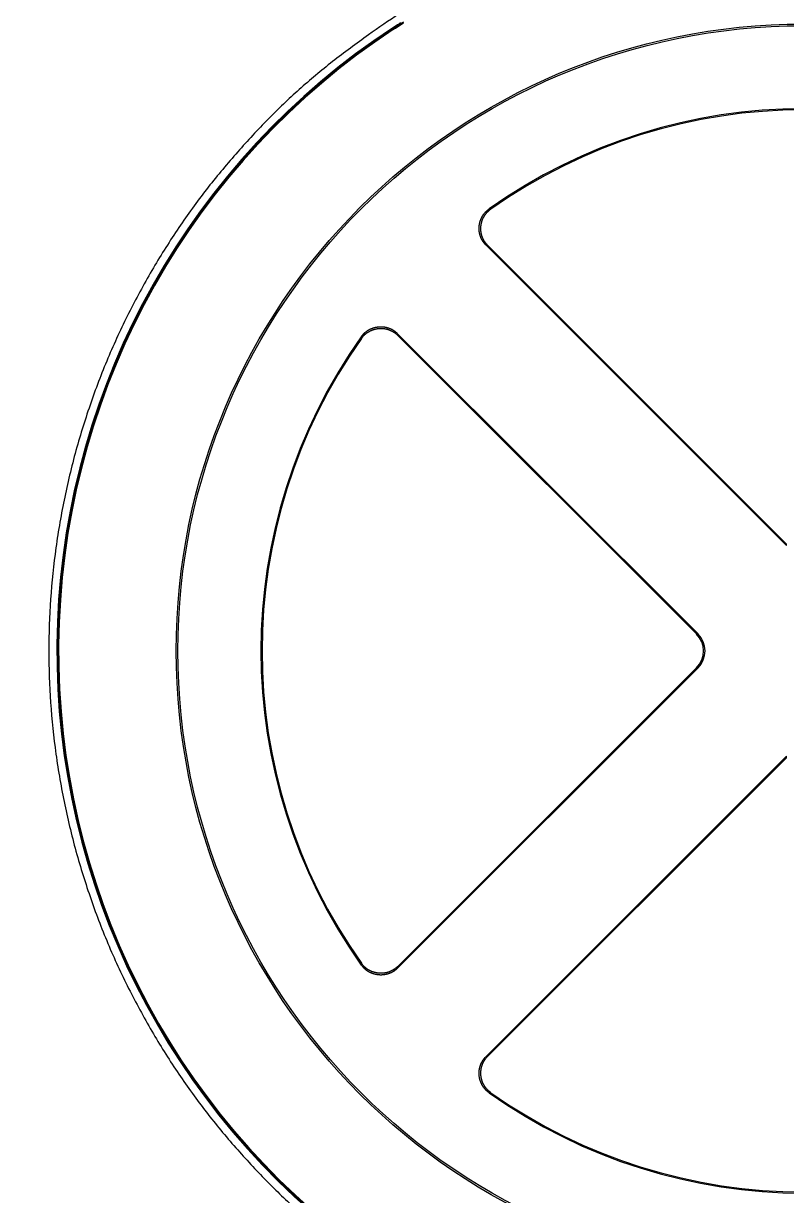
# Model space of a CAD drawing. Extents: x 956 to 1028, y 499 to 635.
# Drawn here: x 998.471 to 999.43, y 513.429 to 514.903 of the extents above; entities that cross this region are included whole.
import ezdxf

# ---------------------------------------------------------------- set-up
doc = ezdxf.new("R2010")
doc.units = 0
doc.header["$MEASUREMENT"] = 0
doc.layers.add('1', color=4, linetype='Continuous')
doc.layers.add('DIM', color=3, linetype='Continuous')

# ---------------------------------------------------------------- blocks, each defined once
blk = doc.blocks.new('1486201(2016_HS CONTROLS')
at = {"layer": '1', "linetype": 'Continuous'}
for p, q in [((-14.3117, 0.7844), (-14.311, 0.7834)), ((-14.311, 0.7834), (-14.3105, 0.7826)), ((-13.8163, 0.1335), (-14.1939, 0.5112)), ((-13.8163, 0.1355), (-14.1918, 0.511)), ((-14.3051, 0.4), (-13.9274, 0.0224)), ((-14.3049, 0.3978), (-13.9294, 0.0224)), ((-13.8163, 0.1335), (-13.8163, 0.1355)), ((-13.9294, 0.0224), (-13.9274, 0.0224)), ((-13.9274, -0.0201), (-14.3051, -0.3977)), ((-13.9294, -0.0201), (-14.3049, -0.3956)), ((-13.9274, -0.0201), (-13.9294, -0.0201)), ((-14.1939, -0.5089), (-13.8163, -0.1312)), ((-13.8163, -0.1332), (-13.8163, -0.1312)), ((-14.1918, -0.5087), (-13.8163, -0.1332))]:
    blk.add_line(p, q, dxfattribs=at)
for points in [[(-14.3032, 0.802, 0.012144), (-14.3417, 0.7757, 0.007919), (-14.387, 0.7422, 0.012312), (-14.4288, 0.707, 0.017043), (-14.4678, 0.6697, 0.014982), (-14.5061, 0.6286, 0.013455), (-14.5432, 0.5842, 0.015017), (-14.5779, 0.5365, 0.01584), (-14.6102, 0.486, 0.015826), (-14.6397, 0.4325, 0.015854), (-14.6662, 0.3763, 0.016295), (-14.6891, 0.3177, 0.016513), (-14.7083, 0.2571, 0.016715), (-14.7235, 0.1946, 0.016814), (-14.7346, 0.1309, 0.016975), (-14.7412, 0.0662, 0.017037), (-14.7435, 0.0011, 0.017084), (-14.7412, -0.064, 0.017084), (-14.7346, -0.1286, 0.017037), (-14.7235, -0.1923, 0.016975), (-14.7083, -0.2548, 0.016814), (-14.6891, -0.3154, 0.016715), (-14.6662, -0.374, 0.016513), (-14.6397, -0.4302, 0.016295), (-14.6102, -0.4837, 0.015854), (-14.5779, -0.5342, 0.015826), (-14.5432, -0.5819, 0.01584), (-14.5061, -0.6264, 0.015016), (-14.4678, -0.6674, 0.013454), (-14.4288, -0.7047, 0.014983)], [(-14.3117, 0.7844), (-14.3092, 0.7861, -0.000777), (-14.3066, 0.7878, -0.000776), (-14.3041, 0.7894, -0.000777), (-14.3015, 0.7911, -0.000779)], [(-14.2979, 0.7919, 0.00102), (-14.3008, 0.79, 0.001748), (-14.3052, 0.7872, 0.000854), (-14.311, 0.7834, 0.000453)], [(-14.3105, 0.7826), (-14.3079, 0.7842, -0.000776), (-14.3054, 0.7859, -0.000775), (-14.3028, 0.7876, -0.000776), (-14.3003, 0.7892, -0.000778), (-14.2977, 0.7908, -0.00078)], [(-14.1939, 0.5112), (-14.1946, 0.5118, -0.006982), (-14.1952, 0.5125, -0.00711), (-14.1958, 0.5132, -0.007186), (-14.1963, 0.5138, -0.007206), (-14.1969, 0.5145, -0.007245), (-14.1974, 0.5153, -0.00728), (-14.1979, 0.516, -0.007316), (-14.1983, 0.5167, -0.007338), (-14.1988, 0.5175, -0.007363), (-14.1992, 0.5182, -0.007377), (-14.1996, 0.519, -0.007392), (-14.2, 0.5197, -0.007398), (-14.2003, 0.5205, -0.007403), (-14.2006, 0.5213, -0.007399), (-14.201, 0.5221, -0.007395), (-14.2012, 0.5229, -0.007383), (-14.2015, 0.5237, -0.007369), (-14.2017, 0.5246, -0.007349), (-14.2019, 0.5254, -0.007326), (-14.2021, 0.5262, -0.007299), (-14.2023, 0.5271, -0.007267), (-14.2024, 0.5279, -0.007233), (-14.2025, 0.5288, -0.007165), (-14.2026, 0.5297, -0.007071), (-14.2026, 0.5305, -0.006995), (-14.2027, 0.5314, -0.006928), (-14.2027, 0.5323, -0.006877), (-14.2027, 0.5331, -0.006837), (-14.2026, 0.534, -0.006811), (-14.2026, 0.5349, -0.006798), (-14.2025, 0.5357, -0.006798), (-14.2024, 0.5366, -0.006811), (-14.2022, 0.5375, -0.006837), (-14.2021, 0.5383, -0.006877), (-14.2019, 0.5392, -0.006928), (-14.2017, 0.54, -0.006995), (-14.2015, 0.5409, -0.007071), (-14.2012, 0.5417, -0.007164), (-14.201, 0.5425, -0.007233), (-14.2007, 0.5433, -0.007268), (-14.2003, 0.5441, -0.007298), (-14.2, 0.5449, -0.007321), (-14.1996, 0.5457, -0.00735), (-14.1993, 0.5464, -0.007383), (-14.1988, 0.5472, -0.007378), (-14.1984, 0.5479, -0.007344), (-14.198, 0.5487, -0.007413), (-14.1975, 0.5494, -0.007569), (-14.197, 0.5501, -0.007345), (-14.1965, 0.5508, -0.006844), (-14.1959, 0.5514, -0.007554), (-14.1954, 0.5521, -0.009008), (-14.1948, 0.5528, -0.006778), (-14.1942, 0.5534, -0.002248), (-14.1936, 0.5539, -0.009579), (-14.1929, 0.5546, -0.016351), (-14.1917, 0.5556, -0.007841), (-14.1901, 0.5568, -0.004097)], [(-14.1918, 0.511), (-14.1924, 0.5116, -0.006989), (-14.193, 0.5123, -0.007117), (-14.1936, 0.513, -0.007194), (-14.1942, 0.5137, -0.007214), (-14.1947, 0.5144, -0.007253), (-14.1952, 0.5151, -0.007289), (-14.1957, 0.5158, -0.007325), (-14.1962, 0.5165, -0.007347), (-14.1966, 0.5173, -0.007372), (-14.1971, 0.518, -0.007386), (-14.1974, 0.5188, -0.007402), (-14.1978, 0.5196, -0.007407), (-14.1982, 0.5204, -0.007412), (-14.1985, 0.5212, -0.007409), (-14.1988, 0.522, -0.007405), (-14.1991, 0.5228, -0.007393), (-14.1993, 0.5236, -0.007379), (-14.1996, 0.5244, -0.00736), (-14.1998, 0.5252, -0.007337), (-14.1999, 0.5261, -0.00731), (-14.2001, 0.5269, -0.007278), (-14.2002, 0.5278, -0.007243), (-14.2003, 0.5286, -0.007175), (-14.2004, 0.5295, -0.007081), (-14.2005, 0.5304, -0.007005), (-14.2005, 0.5312, -0.006937), (-14.2005, 0.5321, -0.006886), (-14.2005, 0.533, -0.006846), (-14.2005, 0.5339, -0.006821), (-14.2004, 0.5347, -0.006807), (-14.2003, 0.5356, -0.006807), (-14.2002, 0.5365, -0.006821), (-14.2001, 0.5373, -0.006846), (-14.1999, 0.5382, -0.006886), (-14.1997, 0.539, -0.006937), (-14.1995, 0.5399, -0.007005), (-14.1993, 0.5407, -0.007081), (-14.1991, 0.5416, -0.007175), (-14.1988, 0.5424, -0.007243), (-14.1985, 0.5432, -0.007279), (-14.1982, 0.544, -0.00731), (-14.1978, 0.5448, -0.007333), (-14.1975, 0.5455, -0.007361), (-14.1971, 0.5463, -0.007394), (-14.1967, 0.5471, -0.00739), (-14.1962, 0.5478, -0.007356), (-14.1958, 0.5485, -0.007425), (-14.1953, 0.5492, -0.007582), (-14.1948, 0.5499, -0.007357), (-14.1943, 0.5506, -0.006855), (-14.1937, 0.5513, -0.007566), (-14.1932, 0.552, -0.009023), (-14.1926, 0.5526, -0.00679), (-14.192, 0.5532, -0.002252), (-14.1914, 0.5538, -0.009595), (-14.1907, 0.5544, -0.016378), (-14.1895, 0.5554, -0.007853), (-14.1879, 0.5567, -0.004103)], [(-14.1879, 0.5567), (-14.1879, 0.5567, -0.000002), (-14.188, 0.5567, -0.000002), (-14.1881, 0.5567, -0.000002), (-14.1881, 0.5567, -0.000002), (-14.1882, 0.5567, -0.000002), (-14.1882, 0.5567, -0.000002), (-14.1883, 0.5567, -0.000002), (-14.1883, 0.5567, -0.000002), (-14.1884, 0.5567, -0.000001), (-14.1884, 0.5567, -0.000001), (-14.1885, 0.5567, -0.000001), (-14.1886, 0.5567, -0.000001), (-14.1886, 0.5567, -0.000001), (-14.1887, 0.5567, -0.000001), (-14.1887, 0.5567, -0.000001), (-14.1888, 0.5567, -0.000001), (-14.1888, 0.5567, -0.000001), (-14.1889, 0.5567, -0.000001), (-14.1889, 0.5568, -0.000001), (-14.189, 0.5568, -0.000001), (-14.1891, 0.5568, 0), (-14.1891, 0.5568, 0), (-14.1892, 0.5568, 0), (-14.1892, 0.5568, 0), (-14.1893, 0.5568, 0), (-14.1893, 0.5568), (-14.1894, 0.5568, 0), (-14.1894, 0.5568, 0), (-14.1895, 0.5568, 0), (-14.1896, 0.5568, 0), (-14.1896, 0.5568, 0), (-14.1897, 0.5568, 0.000001), (-14.1897, 0.5568, 0.000001), (-14.1898, 0.5568, 0), (-14.1898, 0.5568, 0.000001), (-14.1899, 0.5568, 0.000002), (-14.19, 0.5568, 0.000001), (-14.1901, 0.5568, 0.000001)], [(-14.1918, 0.511), (-14.1918, 0.511, 0.000019), (-14.1919, 0.511, 0.000019), (-14.1919, 0.511, 0.000019), (-14.192, 0.511, 0.000018), (-14.192, 0.511, 0.000018), (-14.1921, 0.511, 0.000017), (-14.1922, 0.511, 0.000017), (-14.1922, 0.511, 0.000017), (-14.1923, 0.511, 0.000017), (-14.1923, 0.511, 0.000016), (-14.1924, 0.511, 0.000016), (-14.1924, 0.511, 0.000016), (-14.1925, 0.511, 0.000015), (-14.1925, 0.511, 0.000015), (-14.1926, 0.5111, 0.000015), (-14.1926, 0.5111, 0.000014), (-14.1927, 0.5111, 0.000014), (-14.1927, 0.5111, 0.000014), (-14.1928, 0.5111, 0.000013), (-14.1929, 0.5111, 0.000013), (-14.1929, 0.5111, 0.000013), (-14.193, 0.5111, 0.000012), (-14.193, 0.5111, 0.000012), (-14.1931, 0.5111, 0.000012), (-14.1931, 0.5111, 0.000012), (-14.1932, 0.5111, 0.000011), (-14.1932, 0.5111, 0.000011), (-14.1933, 0.5111, 0.000011), (-14.1933, 0.5111, 0.00001), (-14.1934, 0.5111, 0.000009), (-14.1935, 0.5111, 0.00001), (-14.1935, 0.5111, 0.000011), (-14.1936, 0.5111, 0.000008), (-14.1936, 0.5111, 0.000003), (-14.1937, 0.5111, 0.000011), (-14.1937, 0.5111, 0.000017), (-14.1938, 0.5112, 0.000008), (-14.1939, 0.5112, 0.000005)], [(-14.3508, 0.3962), (-14.3502, 0.3969, -0.006981), (-14.3497, 0.3976, -0.007108), (-14.3491, 0.3983, -0.007184), (-14.3485, 0.399, -0.007204), (-14.3479, 0.3996, -0.007243), (-14.3473, 0.4002, -0.007278), (-14.3467, 0.4009, -0.007314), (-14.346, 0.4014, -0.007336), (-14.3454, 0.402, -0.007361), (-14.3447, 0.4025, -0.007375), (-14.344, 0.4031, -0.007391), (-14.3433, 0.4036, -0.007396), (-14.3426, 0.404, -0.007401), (-14.3419, 0.4045, -0.007398), (-14.3411, 0.4049, -0.007394), (-14.3404, 0.4053, -0.007382), (-14.3396, 0.4057, -0.007368), (-14.3388, 0.4061, -0.007348), (-14.338, 0.4064, -0.007325), (-14.3372, 0.4067, -0.007299), (-14.3364, 0.407, -0.007267), (-14.3356, 0.4073, -0.007233), (-14.3348, 0.4075, -0.007165), (-14.334, 0.4078, -0.007071), (-14.3331, 0.408, -0.006995), (-14.3323, 0.4082, -0.006928), (-14.3314, 0.4083, -0.006877), (-14.3305, 0.4084, -0.006837), (-14.3297, 0.4086, -0.006811), (-14.3288, 0.4086, -0.006798), (-14.3279, 0.4087, -0.006798), (-14.3271, 0.4087, -0.006811), (-14.3262, 0.4087, -0.006837), (-14.3253, 0.4087, -0.006877), (-14.3245, 0.4087, -0.006928), (-14.3236, 0.4086, -0.006995), (-14.3227, 0.4086, -0.007071), (-14.3219, 0.4085, -0.007164), (-14.321, 0.4083, -0.007233), (-14.3202, 0.4082, -0.007268), (-14.3193, 0.408, -0.007299), (-14.3185, 0.4078, -0.007322), (-14.3177, 0.4075, -0.00735), (-14.3169, 0.4073, -0.007383), (-14.3161, 0.407, -0.007379), (-14.3153, 0.4067, -0.007344), (-14.3145, 0.4064, -0.007414), (-14.3137, 0.406, -0.00757), (-14.3129, 0.4057, -0.007346), (-14.3121, 0.4053, -0.006845), (-14.3114, 0.4049, -0.007555), (-14.3106, 0.4044, -0.00901), (-14.3099, 0.4039, -0.00678), (-14.3092, 0.4034, -0.002249), (-14.3086, 0.403, -0.009581), (-14.3078, 0.4024, -0.016354), (-14.3066, 0.4014, -0.007842), (-14.3051, 0.4, -0.004098)], [(-14.3506, 0.394), (-14.3501, 0.3947, -0.006991), (-14.3495, 0.3954, -0.007118), (-14.349, 0.3961, -0.007195), (-14.3484, 0.3968, -0.007216), (-14.3478, 0.3974, -0.007254), (-14.3472, 0.398, -0.00729), (-14.3465, 0.3987, -0.007326), (-14.3459, 0.3992, -0.007348), (-14.3452, 0.3998, -0.007373), (-14.3446, 0.4003, -0.007387), (-14.3439, 0.4009, -0.007403), (-14.3432, 0.4014, -0.007408), (-14.3425, 0.4018, -0.007413), (-14.3417, 0.4023, -0.00741), (-14.341, 0.4027, -0.007406), (-14.3402, 0.4031, -0.007394), (-14.3395, 0.4035, -0.00738), (-14.3387, 0.4039, -0.00736), (-14.3379, 0.4042, -0.007337), (-14.3371, 0.4046, -0.00731), (-14.3363, 0.4049, -0.007278), (-14.3355, 0.4051, -0.007243), (-14.3347, 0.4054, -0.007175), (-14.3338, 0.4056, -0.007081), (-14.333, 0.4058, -0.007005), (-14.3321, 0.406, -0.006937), (-14.3313, 0.4061, -0.006886), (-14.3304, 0.4063, -0.006846), (-14.3295, 0.4064, -0.006821), (-14.3287, 0.4065, -0.006807), (-14.3278, 0.4065, -0.006807), (-14.3269, 0.4066, -0.006821), (-14.326, 0.4066, -0.006846), (-14.3252, 0.4066, -0.006886), (-14.3243, 0.4065, -0.006937), (-14.3234, 0.4065, -0.007005), (-14.3226, 0.4064, -0.007081), (-14.3217, 0.4063, -0.007175), (-14.3209, 0.4062, -0.007243), (-14.32, 0.406, -0.007279), (-14.3192, 0.4058, -0.007309), (-14.3183, 0.4056, -0.007332), (-14.3175, 0.4054, -0.00736), (-14.3167, 0.4051, -0.007394), (-14.3159, 0.4049, -0.007389), (-14.3151, 0.4046, -0.007354), (-14.3143, 0.4042, -0.007424), (-14.3135, 0.4039, -0.00758), (-14.3127, 0.4035, -0.007355), (-14.312, 0.4031, -0.006854), (-14.3112, 0.4027, -0.007564), (-14.3105, 0.4023, -0.009021), (-14.3097, 0.4018, -0.006788), (-14.309, 0.4013, -0.002251), (-14.3084, 0.4009, -0.009592), (-14.3076, 0.4002, -0.016373), (-14.3064, 0.3992, -0.00785), (-14.3049, 0.3978, -0.004102)], [(-14.3051, 0.4), (-14.3051, 0.3999, 0.000011), (-14.3051, 0.3999, 0.000011), (-14.3051, 0.3998, 0.000011), (-14.3051, 0.3998, 0.000012), (-14.3051, 0.3997, 0.000012), (-14.3051, 0.3997, 0.000012), (-14.3051, 0.3996, 0.000013), (-14.3051, 0.3996, 0.000013), (-14.3051, 0.3995, 0.000013), (-14.3051, 0.3995, 0.000014), (-14.305, 0.3994, 0.000014), (-14.305, 0.3994, 0.000014), (-14.305, 0.3993, 0.000015), (-14.305, 0.3992, 0.000015), (-14.305, 0.3992, 0.000015), (-14.305, 0.3991, 0.000015), (-14.305, 0.3991, 0.000016), (-14.305, 0.399, 0.000016), (-14.305, 0.399, 0.000016), (-14.305, 0.3989, 0.000017), (-14.305, 0.3989, 0.000017), (-14.305, 0.3988, 0.000017), (-14.305, 0.3988, 0.000018), (-14.305, 0.3987, 0.000018), (-14.305, 0.3987, 0.000018), (-14.305, 0.3986, 0.000018), (-14.305, 0.3985, 0.000019), (-14.305, 0.3985, 0.00002), (-14.305, 0.3984, 0.000019), (-14.305, 0.3984, 0.000018), (-14.305, 0.3983, 0.000021), (-14.305, 0.3983, 0.000025), (-14.3049, 0.3982, 0.000019), (-14.3049, 0.3982, 0.000006), (-14.3049, 0.3981, 0.000028), (-14.3049, 0.3981, 0.00005), (-14.3049, 0.398, 0.000024), (-14.3049, 0.3978, 0.000013)], [(-14.3508, 0.3962), (-14.3508, 0.3961, 0.000005), (-14.3507, 0.3961, 0.000005), (-14.3507, 0.396, 0.000005), (-14.3507, 0.396, 0.000005), (-14.3507, 0.3959, 0.000005), (-14.3507, 0.3958, 0.000005), (-14.3507, 0.3958, 0.000004), (-14.3507, 0.3957, 0.000004), (-14.3507, 0.3957, 0.000004), (-14.3507, 0.3956, 0.000004), (-14.3507, 0.3956, 0.000004), (-14.3507, 0.3955, 0.000004), (-14.3507, 0.3955, 0.000004), (-14.3507, 0.3954, 0.000004), (-14.3507, 0.3953, 0.000004), (-14.3507, 0.3953, 0.000004), (-14.3507, 0.3952, 0.000004), (-14.3507, 0.3952, 0.000003), (-14.3507, 0.3951, 0.000003), (-14.3507, 0.3951, 0.000003), (-14.3507, 0.395, 0.000003), (-14.3507, 0.395, 0.000003), (-14.3507, 0.3949, 0.000003), (-14.3507, 0.3948, 0.000003), (-14.3507, 0.3948, 0.000003), (-14.3507, 0.3947, 0.000003), (-14.3507, 0.3947, 0.000003), (-14.3507, 0.3946, 0.000003), (-14.3507, 0.3946, 0.000002), (-14.3507, 0.3945, 0.000002), (-14.3506, 0.3945, 0.000002), (-14.3506, 0.3944, 0.000003), (-14.3506, 0.3943, 0.000002), (-14.3506, 0.3943, 0.000001), (-14.3506, 0.3942, 0.000003), (-14.3506, 0.3942, 0.000004), (-14.3506, 0.3941, 0.000002), (-14.3506, 0.394, 0.000001)], [(-14.3506, -0.3917), (-14.3506, -0.3917, 0.000002), (-14.3506, -0.3918, 0.000002), (-14.3506, -0.3918, 0.000002), (-14.3506, -0.3919, 0.000002), (-14.3506, -0.392, 0.000002), (-14.3506, -0.392, 0.000002), (-14.3506, -0.3921, 0.000003), (-14.3506, -0.3921, 0.000003), (-14.3506, -0.3922, 0.000003), (-14.3507, -0.3922, 0.000003), (-14.3507, -0.3923, 0.000003), (-14.3507, -0.3923, 0.000003), (-14.3507, -0.3924, 0.000003), (-14.3507, -0.3924, 0.000003), (-14.3507, -0.3925, 0.000003), (-14.3507, -0.3926, 0.000003), (-14.3507, -0.3926, 0.000003), (-14.3507, -0.3927, 0.000003), (-14.3507, -0.3927, 0.000003), (-14.3507, -0.3928, 0.000003), (-14.3507, -0.3928, 0.000003), (-14.3507, -0.3929, 0.000003), (-14.3507, -0.3929, 0.000003), (-14.3507, -0.393, 0.000003), (-14.3507, -0.3931, 0.000003), (-14.3507, -0.3931, 0.000003), (-14.3507, -0.3932, 0.000003), (-14.3507, -0.3932, 0.000004), (-14.3507, -0.3933, 0.000003), (-14.3507, -0.3933, 0.000003), (-14.3507, -0.3934, 0.000004), (-14.3507, -0.3934, 0.000004), (-14.3507, -0.3935, 0.000003), (-14.3507, -0.3936, 0.000001), (-14.3507, -0.3936, 0.000005), (-14.3507, -0.3937, 0.000009), (-14.3507, -0.3938, 0.000004), (-14.3508, -0.3939, 0.000002)], [(-14.3051, -0.3977), (-14.3057, -0.3984, -0.006981), (-14.3064, -0.399, -0.007108), (-14.3071, -0.3995, -0.007184), (-14.3078, -0.4001, -0.007204), (-14.3085, -0.4006, -0.007243), (-14.3092, -0.4012, -0.007278), (-14.3099, -0.4017, -0.007314), (-14.3106, -0.4021, -0.007336), (-14.3114, -0.4026, -0.007361), (-14.3121, -0.403, -0.007375), (-14.3129, -0.4034, -0.007391), (-14.3137, -0.4038, -0.007396), (-14.3145, -0.4041, -0.007401), (-14.3153, -0.4044, -0.007398), (-14.3161, -0.4047, -0.007394), (-14.3169, -0.405, -0.007382), (-14.3177, -0.4053, -0.007368), (-14.3185, -0.4055, -0.007348), (-14.3193, -0.4057, -0.007326), (-14.3202, -0.4059, -0.007299), (-14.321, -0.406, -0.007267), (-14.3219, -0.4062, -0.007233), (-14.3227, -0.4063, -0.007165), (-14.3236, -0.4064, -0.007071), (-14.3245, -0.4064, -0.006995), (-14.3253, -0.4065, -0.006928), (-14.3262, -0.4065, -0.006877), (-14.3271, -0.4065, -0.006837), (-14.3279, -0.4064, -0.006811), (-14.3288, -0.4064, -0.006798), (-14.3297, -0.4063, -0.006798), (-14.3305, -0.4062, -0.006811), (-14.3314, -0.406, -0.006837), (-14.3323, -0.4059, -0.006877), (-14.3331, -0.4057, -0.006928), (-14.334, -0.4055, -0.006995), (-14.3348, -0.4053, -0.007071), (-14.3356, -0.405, -0.007164), (-14.3364, -0.4047, -0.007233), (-14.3372, -0.4045, -0.007268), (-14.338, -0.4041, -0.007299), (-14.3388, -0.4038, -0.007322), (-14.3396, -0.4034, -0.00735), (-14.3404, -0.403, -0.007383), (-14.3411, -0.4026, -0.007379), (-14.3419, -0.4022, -0.007344), (-14.3426, -0.4018, -0.007414), (-14.3433, -0.4013, -0.00757), (-14.344, -0.4008, -0.007346), (-14.3447, -0.4003, -0.006845), (-14.3454, -0.3997, -0.007555), (-14.346, -0.3992, -0.00901), (-14.3467, -0.3985, -0.00678), (-14.3473, -0.398, -0.002249), (-14.3478, -0.3974, -0.009581), (-14.3485, -0.3967, -0.016355), (-14.3495, -0.3955, -0.007842), (-14.3508, -0.3939, -0.004098)], [(-14.3049, -0.3956), (-14.3056, -0.3962, -0.00699), (-14.3062, -0.3968, -0.007118), (-14.3069, -0.3974, -0.007195), (-14.3076, -0.398, -0.007215), (-14.3083, -0.3985, -0.007254), (-14.309, -0.399, -0.007289), (-14.3097, -0.3995, -0.007326), (-14.3105, -0.4, -0.007348), (-14.3112, -0.4004, -0.007373), (-14.312, -0.4008, -0.007387), (-14.3127, -0.4012, -0.007403), (-14.3135, -0.4016, -0.007408), (-14.3143, -0.402, -0.007413), (-14.3151, -0.4023, -0.00741), (-14.3159, -0.4026, -0.007406), (-14.3167, -0.4029, -0.007394), (-14.3175, -0.4031, -0.00738), (-14.3183, -0.4033, -0.00736), (-14.3192, -0.4036, -0.007337), (-14.32, -0.4037, -0.00731), (-14.3209, -0.4039, -0.007278), (-14.3217, -0.404, -0.007243), (-14.3226, -0.4041, -0.007175), (-14.3234, -0.4042, -0.007081), (-14.3243, -0.4043, -0.007005), (-14.3252, -0.4043, -0.006937), (-14.326, -0.4043, -0.006886), (-14.3269, -0.4043, -0.006846), (-14.3278, -0.4043, -0.006821), (-14.3287, -0.4042, -0.006807), (-14.3295, -0.4041, -0.006807), (-14.3304, -0.404, -0.006821), (-14.3313, -0.4039, -0.006846), (-14.3321, -0.4037, -0.006886), (-14.333, -0.4035, -0.006937), (-14.3338, -0.4033, -0.007005), (-14.3347, -0.4031, -0.007081), (-14.3355, -0.4028, -0.007175), (-14.3363, -0.4026, -0.007243), (-14.3371, -0.4023, -0.007279), (-14.3379, -0.402, -0.007309), (-14.3387, -0.4016, -0.007332), (-14.3395, -0.4012, -0.007361), (-14.3402, -0.4009, -0.007394), (-14.341, -0.4004, -0.007389), (-14.3417, -0.4, -0.007355), (-14.3425, -0.3996, -0.007424), (-14.3432, -0.3991, -0.007581), (-14.3439, -0.3986, -0.007356), (-14.3446, -0.3981, -0.006854), (-14.3452, -0.3975, -0.007565), (-14.3459, -0.397, -0.009022), (-14.3466, -0.3963, -0.006789), (-14.3472, -0.3958, -0.002252), (-14.3477, -0.3952, -0.009593), (-14.3484, -0.3945, -0.016376), (-14.3494, -0.3933, -0.007852), (-14.3506, -0.3917, -0.004103)], [(-14.3049, -0.3956), (-14.3049, -0.3956, 0.000021), (-14.3049, -0.3957, 0.000021), (-14.3049, -0.3957, 0.000021), (-14.3049, -0.3958, 0.000021), (-14.3049, -0.3958, 0.00002), (-14.3049, -0.3959, 0.00002), (-14.3049, -0.3959, 0.00002), (-14.305, -0.396, 0.00002), (-14.305, -0.3961, 0.000019), (-14.305, -0.3961, 0.000019), (-14.305, -0.3962, 0.000019), (-14.305, -0.3962, 0.000019), (-14.305, -0.3963, 0.000019), (-14.305, -0.3963, 0.000018), (-14.305, -0.3964, 0.000018), (-14.305, -0.3964, 0.000018), (-14.305, -0.3965, 0.000018), (-14.305, -0.3965, 0.000017), (-14.305, -0.3966, 0.000017), (-14.305, -0.3966, 0.000017), (-14.305, -0.3967, 0.000017), (-14.305, -0.3968, 0.000016), (-14.305, -0.3968, 0.000016), (-14.305, -0.3969, 0.000016), (-14.305, -0.3969, 0.000016), (-14.305, -0.397, 0.000015), (-14.305, -0.397, 0.000015), (-14.305, -0.3971, 0.000015), (-14.305, -0.3971, 0.000014), (-14.3051, -0.3972, 0.000013), (-14.3051, -0.3972, 0.000014), (-14.3051, -0.3973, 0.000017), (-14.3051, -0.3973, 0.000013), (-14.3051, -0.3974, 0.000005), (-14.3051, -0.3974, 0.000017), (-14.3051, -0.3975, 0.000028), (-14.3051, -0.3976, 0.000014), (-14.3051, -0.3977, 0.000007)], [(-14.1901, -0.5545), (-14.1908, -0.554, -0.006983), (-14.1915, -0.5535, -0.00711), (-14.1922, -0.5529, -0.007187), (-14.1929, -0.5523, -0.007206), (-14.1936, -0.5517, -0.007245), (-14.1942, -0.5511, -0.00728), (-14.1948, -0.5505, -0.007316), (-14.1954, -0.5498, -0.007338), (-14.1959, -0.5491, -0.007362), (-14.1965, -0.5485, -0.007377), (-14.197, -0.5478, -0.007392), (-14.1975, -0.5471, -0.007397), (-14.198, -0.5464, -0.007402), (-14.1984, -0.5456, -0.007399), (-14.1988, -0.5449, -0.007394), (-14.1993, -0.5442, -0.007383), (-14.1996, -0.5434, -0.007369), (-14.2, -0.5426, -0.007349), (-14.2003, -0.5418, -0.007326), (-14.2007, -0.541, -0.007299), (-14.201, -0.5402, -0.007267), (-14.2012, -0.5394, -0.007233), (-14.2015, -0.5386, -0.007165), (-14.2017, -0.5377, -0.007071), (-14.2019, -0.5369, -0.006995), (-14.2021, -0.5361, -0.006928), (-14.2022, -0.5352, -0.006877), (-14.2024, -0.5343, -0.006837), (-14.2025, -0.5335, -0.006811), (-14.2026, -0.5326, -0.006798), (-14.2026, -0.5317, -0.006798), (-14.2027, -0.5309, -0.006811), (-14.2027, -0.53, -0.006837), (-14.2027, -0.5291, -0.006877), (-14.2026, -0.5282, -0.006928), (-14.2026, -0.5274, -0.006995), (-14.2025, -0.5265, -0.007071), (-14.2024, -0.5257, -0.007164), (-14.2023, -0.5248, -0.007233), (-14.2021, -0.524, -0.007268), (-14.2019, -0.5231, -0.007299), (-14.2017, -0.5223, -0.007322), (-14.2015, -0.5215, -0.00735), (-14.2012, -0.5206, -0.007384), (-14.201, -0.5198, -0.007379), (-14.2006, -0.519, -0.007345), (-14.2003, -0.5182, -0.007415), (-14.2, -0.5175, -0.007571), (-14.1996, -0.5167, -0.007347), (-14.1992, -0.5159, -0.006846), (-14.1988, -0.5152, -0.007557), (-14.1983, -0.5144, -0.009012), (-14.1978, -0.5137, -0.006781), (-14.1974, -0.513, -0.002249), (-14.1969, -0.5123, -0.009584), (-14.1963, -0.5116, -0.01636), (-14.1953, -0.5104, -0.007845), (-14.1939, -0.5089, -0.004099)], [(-14.1879, -0.5544), (-14.1886, -0.5539, -0.006993), (-14.1893, -0.5533, -0.007121), (-14.19, -0.5527, -0.007198), (-14.1907, -0.5522, -0.007218), (-14.1913, -0.5516, -0.007256), (-14.192, -0.551, -0.007292), (-14.1926, -0.5503, -0.007328), (-14.1932, -0.5497, -0.00735), (-14.1937, -0.549, -0.007375), (-14.1943, -0.5483, -0.007389), (-14.1948, -0.5477, -0.007404), (-14.1953, -0.547, -0.007409), (-14.1958, -0.5462, -0.007415), (-14.1962, -0.5455, -0.007411), (-14.1967, -0.5448, -0.007406), (-14.1971, -0.544, -0.007395), (-14.1975, -0.5433, -0.00738), (-14.1978, -0.5425, -0.00736), (-14.1982, -0.5417, -0.007337), (-14.1985, -0.5409, -0.00731), (-14.1988, -0.5401, -0.007278), (-14.1991, -0.5393, -0.007243), (-14.1993, -0.5384, -0.007175), (-14.1995, -0.5376, -0.007081), (-14.1997, -0.5368, -0.007005), (-14.1999, -0.5359, -0.006937), (-14.2001, -0.5351, -0.006886), (-14.2002, -0.5342, -0.006846), (-14.2003, -0.5333, -0.006821), (-14.2004, -0.5325, -0.006807), (-14.2005, -0.5316, -0.006807), (-14.2005, -0.5307, -0.006821), (-14.2005, -0.5298, -0.006846), (-14.2005, -0.529, -0.006886), (-14.2005, -0.5281, -0.006937), (-14.2004, -0.5272, -0.007005), (-14.2003, -0.5264, -0.007081), (-14.2002, -0.5255, -0.007175), (-14.2001, -0.5247, -0.007243), (-14.1999, -0.5238, -0.007279), (-14.1998, -0.523, -0.007309), (-14.1996, -0.5221, -0.007333), (-14.1993, -0.5213, -0.007361), (-14.1991, -0.5205, -0.007394), (-14.1988, -0.5197, -0.007389), (-14.1985, -0.5189, -0.007355), (-14.1982, -0.5181, -0.007425), (-14.1978, -0.5173, -0.007581), (-14.1974, -0.5165, -0.007357), (-14.1971, -0.5158, -0.006855), (-14.1966, -0.515, -0.007566), (-14.1962, -0.5143, -0.009023), (-14.1957, -0.5135, -0.00679), (-14.1952, -0.5128, -0.002252), (-14.1948, -0.5122, -0.009595), (-14.1942, -0.5114, -0.016379), (-14.1932, -0.5102, -0.007853), (-14.1918, -0.5087, -0.004104)], [(-14.1939, -0.5089), (-14.1939, -0.5089, -0.000005), (-14.1938, -0.5089, -0.000005), (-14.1938, -0.5089, -0.000005), (-14.1937, -0.5089, -0.000005), (-14.1937, -0.5089, -0.000004), (-14.1936, -0.5089, -0.000004), (-14.1936, -0.5089, -0.000004), (-14.1935, -0.5088, -0.000004), (-14.1935, -0.5088, -0.000003), (-14.1934, -0.5088, -0.000003), (-14.1933, -0.5088, -0.000003), (-14.1933, -0.5088, -0.000002), (-14.1932, -0.5088, -0.000002), (-14.1932, -0.5088, -0.000002), (-14.1931, -0.5088, -0.000001), (-14.1931, -0.5088, -0.000001), (-14.193, -0.5088, -0.000001), (-14.193, -0.5088, 0), (-14.1929, -0.5088, 0), (-14.1929, -0.5088, 0), (-14.1928, -0.5088, 0), (-14.1927, -0.5088, 0.000001), (-14.1927, -0.5088, 0.000001), (-14.1926, -0.5088, 0.000001), (-14.1926, -0.5088, 0.000002), (-14.1925, -0.5088, 0.000002), (-14.1925, -0.5088, 0.000002), (-14.1924, -0.5088, 0.000003), (-14.1924, -0.5088, 0.000003), (-14.1923, -0.5087, 0.000003), (-14.1923, -0.5087, 0.000004), (-14.1922, -0.5087, 0.000005), (-14.1922, -0.5087, 0.000004), (-14.1921, -0.5087, 0.000001), (-14.1921, -0.5087, 0.000006), (-14.192, -0.5087, 0.000012), (-14.1919, -0.5087, 0.000006), (-14.1918, -0.5087, 0.000003)], [(-14.1901, -0.5545), (-14.1901, -0.5545, 0.000018), (-14.19, -0.5545, 0.000018), (-14.1899, -0.5545, 0.000018), (-14.1899, -0.5545, 0.000018), (-14.1898, -0.5545, 0.000017), (-14.1898, -0.5545, 0.000017), (-14.1897, -0.5545, 0.000017), (-14.1897, -0.5545, 0.000017), (-14.1896, -0.5545, 0.000017), (-14.1896, -0.5545, 0.000017), (-14.1895, -0.5545, 0.000017), (-14.1894, -0.5545, 0.000017), (-14.1894, -0.5545, 0.000017), (-14.1893, -0.5545, 0.000017), (-14.1893, -0.5545, 0.000017), (-14.1892, -0.5545, 0.000017), (-14.1892, -0.5545, 0.000016), (-14.1891, -0.5545, 0.000016), (-14.1891, -0.5545, 0.000016), (-14.189, -0.5545, 0.000016), (-14.1889, -0.5545, 0.000016), (-14.1889, -0.5545, 0.000016), (-14.1888, -0.5545, 0.000016), (-14.1888, -0.5545, 0.000016), (-14.1887, -0.5545, 0.000016), (-14.1887, -0.5545, 0.000016), (-14.1886, -0.5544, 0.000016), (-14.1886, -0.5544, 0.000016), (-14.1885, -0.5544, 0.000015), (-14.1884, -0.5544, 0.000014), (-14.1884, -0.5544, 0.000016), (-14.1883, -0.5544, 0.000018), (-14.1883, -0.5544, 0.000014), (-14.1882, -0.5544, 0.000005), (-14.1882, -0.5544, 0.000019), (-14.1881, -0.5544, 0.000033), (-14.188, -0.5544, 0.000016), (-14.1879, -0.5544, 0.000009)]]:
    blk.add_lwpolyline(points, format="xyb", dxfattribs=at)
for radius in [0.7883, 0.7861]:
    blk.add_circle((-13.7951, 0.0011), radius, dxfattribs=at)
for centre, radius, start, end in [((-13.7951, 0.0011), 0.9383, 123.4084, 232.1611), ((-13.7951, 0.0011), 0.9371, 123.4084, 232.1611), ((-13.7951, 0.0011), 0.9361, 123.4084, 232.1611), ((-13.7951, 0.0011), 0.6818, 54.5911, 125.4089), ((-13.7951, 0.0011), 0.6804, 54.7367, 125.2633), ((-13.7951, 0.0011), 0.6818, 144.5911, 215.4089), ((-13.7951, 0.0011), 0.6804, 144.7367, 215.2633), ((-13.9506, 0.0011), 0.03, 315.0211, 44.9789), ((-13.9487, 0.0011), 0.03, 315.0211, 44.9789), ((-13.7951, 0.0011), 0.6818, 234.5911, 305.4089), ((-13.7951, 0.0011), 0.6804, 234.7367, 305.2633)]:
    blk.add_arc(centre, radius, start, end, dxfattribs=at)
blk = doc.blocks.new('2018 HOT SPOT SX')
at = {"layer": '1', "color": 3, "linetype": 'Continuous'}
blk.add_arc((45.618, -0.6491), 4.6694, 13.2862, 166.7138, dxfattribs=at)
at = {"layer": 'DIM'}
blk.add_blockref('1486201(2016_HS CONTROLS', (57.3501, 1.8854), dxfattribs=at)

msp = doc.modelspace()

# ---------------------------------------------------------------- block references
at = {"layer": '1'}
msp.add_blockref('2018 HOT SPOT SX', (955.8964, 512.2273), dxfattribs=at)

doc.saveas('drawing.dxf')
